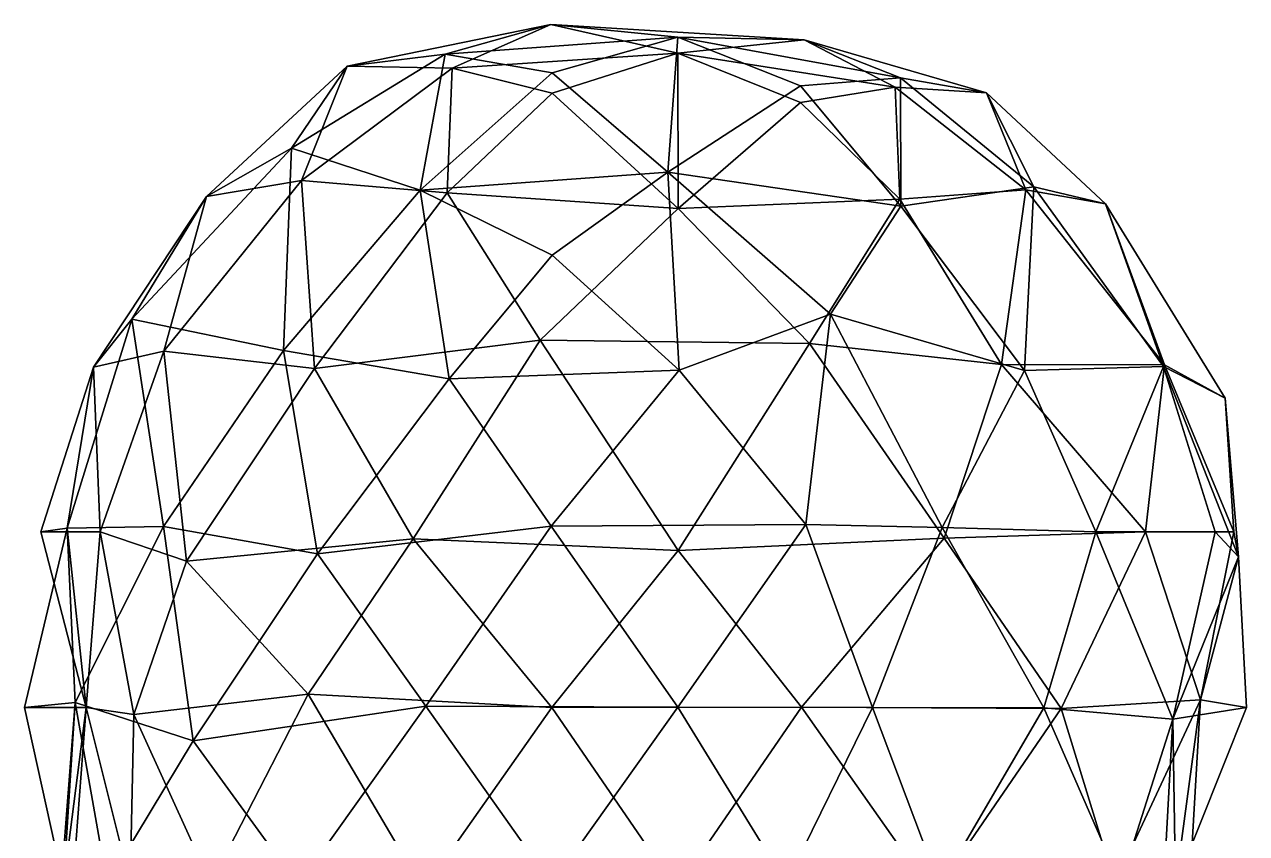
# Model space of a CAD drawing. Extents: x 290034 to 295698, y 4553723 to 4561693.
# Drawn here: x 294604.3 to 294728.1, y 4559838.5 to 4559920.5 of the extents above; entities that cross this region are included whole.
import ezdxf

# ---------------------------------------------------------------- set-up
doc = ezdxf.new("R2010")
doc.units = 0
doc.layers.add('Au_ppm_Pref_-_0_2', color=7, linetype='CONTINUOUS')

msp = doc.modelspace()

# ---------------------------------------------------------------- linework, layer by layer
at = {"layer": 'Au_ppm_Pref_-_0_2'}
for points in [[(294647.63, 4559916.05, 1751.11), (294636.97, 4559916.27, 1746.16), (294657.63, 4559920.48, 1746.21)], [(294657.63, 4559920.48, 1746.21), (294636.97, 4559916.27, 1746.16), (294646.91, 4559917.48, 1741.07)], [(294646.91, 4559917.48, 1741.07), (294670.48, 4559919.2, 1740.51), (294657.63, 4559920.48, 1746.21)], [(294670.5, 4559917.56, 1751.73), (294647.63, 4559916.05, 1751.11), (294657.63, 4559920.48, 1746.21)], [(294657.63, 4559920.48, 1746.21), (294683.28, 4559918.93, 1746.23), (294670.5, 4559917.56, 1751.73)], [(294657.63, 4559920.48, 1746.21), (294670.48, 4559919.2, 1740.51), (294683.28, 4559918.93, 1746.23)], [(294670.48, 4559919.2, 1740.51), (294646.91, 4559917.48, 1741.07), (294657.74, 4559915.59, 1736.6)], [(294657.74, 4559915.59, 1736.6), (294669.46, 4559905.51, 1734.19), (294670.48, 4559919.2, 1740.51)], [(294670.48, 4559919.2, 1740.51), (294669.46, 4559905.51, 1734.19), (294682.93, 4559914.25, 1737.05)], [(294670.48, 4559919.2, 1740.51), (294693.05, 4559915.07, 1741.54), (294683.28, 4559918.93, 1746.23)], [(294693.05, 4559915.07, 1741.54), (294670.48, 4559919.2, 1740.51), (294682.93, 4559914.25, 1737.05)], [(294692.51, 4559914.14, 1750.73), (294670.5, 4559917.56, 1751.73), (294683.28, 4559918.93, 1746.23)], [(294683.28, 4559918.93, 1746.23), (294701.78, 4559913.56, 1746.16), (294692.51, 4559914.14, 1750.73)], [(294701.78, 4559913.56, 1746.16), (294683.28, 4559918.93, 1746.23), (294693.05, 4559915.07, 1741.54)], [(294644.38, 4559903.68, 1734.71), (294646.91, 4559917.48, 1741.07), (294631.32, 4559907.95, 1740.05)], [(294636.97, 4559916.27, 1746.16), (294631.32, 4559907.95, 1740.05), (294646.91, 4559917.48, 1741.07)], [(294644.38, 4559903.68, 1734.71), (294657.74, 4559915.59, 1736.6), (294646.91, 4559917.48, 1741.07)], [(294647.63, 4559916.05, 1751.11), (294670.5, 4559917.56, 1751.73), (294657.74, 4559913.53, 1755.03)], [(294670.5, 4559917.56, 1751.73), (294670.53, 4559901.83, 1757.48), (294657.74, 4559913.53, 1755.03)], [(294670.53, 4559901.83, 1757.48), (294670.5, 4559917.56, 1751.73), (294682.93, 4559912.58, 1754.72)], [(294670.5, 4559917.56, 1751.73), (294692.51, 4559914.14, 1750.73), (294682.93, 4559912.58, 1754.72)], [(294636.97, 4559916.27, 1746.16), (294632.35, 4559904.67, 1752.21), (294622.71, 4559903.06, 1745.06)], [(294622.71, 4559903.06, 1745.06), (294631.32, 4559907.95, 1740.05), (294636.97, 4559916.27, 1746.16)], [(294647.63, 4559916.05, 1751.11), (294632.35, 4559904.67, 1752.21), (294636.97, 4559916.27, 1746.16)], [(294647.1, 4559903.41, 1756.67), (294632.35, 4559904.67, 1752.21), (294647.63, 4559916.05, 1751.11)], [(294644.38, 4559903.68, 1734.71), (294669.46, 4559905.51, 1734.19), (294657.74, 4559915.59, 1736.6)], [(294647.1, 4559903.41, 1756.67), (294647.63, 4559916.05, 1751.11), (294657.74, 4559913.53, 1755.03)], [(294682.93, 4559914.25, 1737.05), (294669.46, 4559905.51, 1734.19), (294693.09, 4559902.07, 1735.13)], [(294693.09, 4559902.07, 1735.13), (294693.05, 4559915.07, 1741.54), (294682.93, 4559914.25, 1737.05)], [(294692.51, 4559914.14, 1750.73), (294692.98, 4559902.79, 1756.19), (294682.93, 4559912.58, 1754.72)], [(294692.51, 4559914.14, 1750.73), (294705.77, 4559903.72, 1751.61), (294692.98, 4559902.79, 1756.19)], [(294705.77, 4559903.72, 1751.61), (294692.51, 4559914.14, 1750.73), (294701.78, 4559913.56, 1746.16)], [(294701.78, 4559913.56, 1746.16), (294693.05, 4559915.07, 1741.54), (294706.58, 4559904.03, 1740.6)], [(294693.09, 4559902.07, 1735.13), (294706.58, 4559904.03, 1740.6), (294693.05, 4559915.07, 1741.54)], [(294647.1, 4559903.41, 1756.67), (294657.74, 4559913.53, 1755.03), (294670.53, 4559901.83, 1757.48)], [(294705.77, 4559903.72, 1751.61), (294701.78, 4559913.56, 1746.16), (294713.84, 4559902.3, 1746.16)], [(294713.84, 4559902.3, 1746.16), (294701.78, 4559913.56, 1746.16), (294706.58, 4559904.03, 1740.6)], [(294670.53, 4559901.83, 1757.48), (294682.93, 4559912.58, 1754.72), (294692.98, 4559902.79, 1756.19)], [(294622.71, 4559903.06, 1745.06), (294615.16, 4559890.62, 1738.92), (294631.32, 4559907.95, 1740.05)], [(294615.16, 4559890.62, 1738.92), (294630.53, 4559887.46, 1732.89), (294631.32, 4559907.95, 1740.05)], [(294631.32, 4559907.95, 1740.05), (294630.53, 4559887.46, 1732.89), (294644.38, 4559903.68, 1734.71)], [(294644.38, 4559903.68, 1734.71), (294657.74, 4559897.1, 1730.88), (294669.46, 4559905.51, 1734.19)], [(294657.74, 4559897.1, 1730.88), (294670.61, 4559885.46, 1730.36), (294669.46, 4559905.51, 1734.19)], [(294670.61, 4559885.46, 1730.36), (294685.96, 4559891.13, 1731.45), (294669.46, 4559905.51, 1734.19)], [(294685.96, 4559891.13, 1731.45), (294693.09, 4559902.07, 1735.13), (294669.46, 4559905.51, 1734.19)], [(294633.66, 4559885.63, 1757.37), (294618.4, 4559887.37, 1752.04), (294632.35, 4559904.67, 1752.21)], [(294618.4, 4559887.37, 1752.04), (294622.71, 4559903.06, 1745.06), (294632.35, 4559904.67, 1752.21)], [(294647.1, 4559903.41, 1756.67), (294633.66, 4559885.63, 1757.37), (294632.35, 4559904.67, 1752.21)], [(294622.71, 4559903.06, 1745.06), (294618.4, 4559887.37, 1752.04), (294611.26, 4559885.77, 1745.31)], [(294611.26, 4559885.77, 1745.31), (294615.16, 4559890.62, 1738.92), (294622.71, 4559903.06, 1745.06)], [(294644.38, 4559903.68, 1734.71), (294630.53, 4559887.46, 1732.89), (294647.31, 4559884.59, 1730.14)], [(294647.1, 4559903.41, 1756.67), (294656.52, 4559888.49, 1759.53), (294633.66, 4559885.63, 1757.37)], [(294647.31, 4559884.59, 1730.14), (294657.74, 4559897.1, 1730.88), (294644.38, 4559903.68, 1734.71)], [(294670.53, 4559901.83, 1757.48), (294656.52, 4559888.49, 1759.53), (294647.1, 4559903.41, 1756.67)], [(294703.31, 4559886.04, 1757.46), (294692.98, 4559902.79, 1756.19), (294705.77, 4559903.72, 1751.61)], [(294705.63, 4559885.43, 1734.61), (294706.58, 4559904.03, 1740.6), (294693.09, 4559902.07, 1735.13)], [(294703.31, 4559886.04, 1757.46), (294705.77, 4559903.72, 1751.61), (294719.82, 4559885.99, 1751.77)], [(294705.63, 4559885.43, 1734.61), (294719.72, 4559885.83, 1740.63), (294706.58, 4559904.03, 1740.6)], [(294719.82, 4559885.99, 1751.77), (294705.77, 4559903.72, 1751.61), (294713.84, 4559902.3, 1746.16)], [(294713.84, 4559902.3, 1746.16), (294706.58, 4559904.03, 1740.6), (294719.72, 4559885.83, 1740.63)], [(294683.83, 4559888.17, 1759.28), (294656.52, 4559888.49, 1759.53), (294670.53, 4559901.83, 1757.48)], [(294692.98, 4559902.79, 1756.19), (294683.83, 4559888.17, 1759.28), (294670.53, 4559901.83, 1757.48)], [(294703.31, 4559886.04, 1757.46), (294683.83, 4559888.17, 1759.28), (294692.98, 4559902.79, 1756.19)], [(294705.63, 4559885.43, 1734.61), (294693.09, 4559902.07, 1735.13), (294685.96, 4559891.13, 1731.45)], [(294719.82, 4559885.99, 1751.77), (294713.84, 4559902.3, 1746.16), (294725.97, 4559882.62, 1746.16)], [(294725.97, 4559882.62, 1746.16), (294713.84, 4559902.3, 1746.16), (294719.72, 4559885.83, 1740.63)], [(294647.31, 4559884.59, 1730.14), (294670.61, 4559885.46, 1730.36), (294657.74, 4559897.1, 1730.88)], [(294611.26, 4559885.77, 1745.31), (294608.59, 4559869.45, 1740.03), (294615.16, 4559890.62, 1738.92)], [(294618.37, 4559869.61, 1732.85), (294615.16, 4559890.62, 1738.92), (294608.59, 4559869.45, 1740.03)], [(294615.16, 4559890.62, 1738.92), (294618.37, 4559869.61, 1732.85), (294630.53, 4559887.46, 1732.89)], [(294683.47, 4559869.83, 1730.68), (294685.96, 4559891.13, 1731.45), (294670.61, 4559885.46, 1730.36)], [(294683.47, 4559869.83, 1730.68), (294697.29, 4559869.53, 1731.63), (294685.96, 4559891.13, 1731.45)], [(294685.96, 4559891.13, 1731.45), (294697.29, 4559869.53, 1731.63), (294705.63, 4559885.43, 1734.61)], [(294656.52, 4559888.49, 1759.53), (294643.65, 4559868.37, 1759.18), (294633.66, 4559885.63, 1757.37)], [(294670.53, 4559867.17, 1759.16), (294643.65, 4559868.37, 1759.18), (294656.52, 4559888.49, 1759.53)], [(294670.53, 4559867.17, 1759.16), (294656.52, 4559888.49, 1759.53), (294683.83, 4559888.17, 1759.28)], [(294670.53, 4559867.17, 1759.16), (294683.83, 4559888.17, 1759.28), (294697.47, 4559868.44, 1758.68)], [(294703.31, 4559886.04, 1757.46), (294697.47, 4559868.44, 1758.68), (294683.83, 4559888.17, 1759.28)], [(294611.93, 4559869.09, 1751.25), (294611.26, 4559885.77, 1745.31), (294618.4, 4559887.37, 1752.04)], [(294611.93, 4559869.09, 1751.25), (294618.4, 4559887.37, 1752.04), (294620.7, 4559866.1, 1756.68)], [(294633.98, 4559866.85, 1729.77), (294630.53, 4559887.46, 1732.89), (294618.37, 4559869.61, 1732.85)], [(294620.7, 4559866.1, 1756.68), (294618.4, 4559887.37, 1752.04), (294633.66, 4559885.63, 1757.37)], [(294633.98, 4559866.85, 1729.77), (294647.31, 4559884.59, 1730.14), (294630.53, 4559887.46, 1732.89)], [(294611.93, 4559869.09, 1751.25), (294605.93, 4559869.09, 1746.16), (294611.26, 4559885.77, 1745.31)], [(294611.26, 4559885.77, 1745.31), (294605.93, 4559869.09, 1746.16), (294608.59, 4559869.45, 1740.03)], [(294633.66, 4559885.63, 1757.37), (294643.65, 4559868.37, 1759.18), (294620.7, 4559866.1, 1756.68)], [(294717.88, 4559869.09, 1756.7), (294697.47, 4559868.44, 1758.68), (294703.31, 4559886.04, 1757.46)], [(294719.82, 4559885.99, 1751.77), (294717.88, 4559869.09, 1756.7), (294703.31, 4559886.04, 1757.46)], [(294712.84, 4559869.09, 1735.15), (294719.72, 4559885.83, 1740.63), (294705.63, 4559885.43, 1734.61)], [(294712.84, 4559869.09, 1735.15), (294724.94, 4559869.09, 1740.22), (294719.72, 4559885.83, 1740.63)], [(294719.82, 4559885.99, 1751.77), (294726.85, 4559869.09, 1750.72), (294717.88, 4559869.09, 1756.7)], [(294725.97, 4559882.62, 1746.16), (294719.72, 4559885.83, 1740.63), (294727.33, 4559866.53, 1745.29)], [(294724.94, 4559869.09, 1740.22), (294727.33, 4559866.53, 1745.29), (294719.72, 4559885.83, 1740.63)], [(294726.85, 4559869.09, 1750.72), (294719.82, 4559885.99, 1751.77), (294725.97, 4559882.62, 1746.16)], [(294657.66, 4559869.66, 1729.92), (294647.31, 4559884.59, 1730.14), (294633.98, 4559866.85, 1729.77)], [(294657.66, 4559869.66, 1729.92), (294670.61, 4559885.46, 1730.36), (294647.31, 4559884.59, 1730.14)], [(294657.66, 4559869.66, 1729.92), (294683.47, 4559869.83, 1730.68), (294670.61, 4559885.46, 1730.36)], [(294712.84, 4559869.09, 1735.15), (294705.63, 4559885.43, 1734.61), (294697.29, 4559869.53, 1731.63)], [(294726.85, 4559869.09, 1750.72), (294725.97, 4559882.62, 1746.16), (294727.33, 4559866.53, 1745.29)], [(294608.59, 4559869.45, 1740.03), (294609.39, 4559851.79, 1734.37), (294618.37, 4559869.61, 1732.85)], [(294609.39, 4559851.79, 1734.37), (294621.37, 4559847.9, 1730.14), (294618.37, 4559869.61, 1732.85)], [(294621.37, 4559847.9, 1730.14), (294633.98, 4559866.85, 1729.77), (294618.37, 4559869.61, 1732.85)], [(294657.66, 4559869.66, 1729.92), (294633.98, 4559866.85, 1729.77), (294644.93, 4559851.4, 1729.8)], [(294657.66, 4559869.66, 1729.92), (294644.93, 4559851.4, 1729.8), (294670.49, 4559851.31, 1730.32)], [(294670.49, 4559851.31, 1730.32), (294683.47, 4559869.83, 1730.68), (294657.66, 4559869.66, 1729.92)], [(294670.49, 4559851.31, 1730.32), (294690.22, 4559851.27, 1730.85), (294683.47, 4559869.83, 1730.68)], [(294683.47, 4559869.83, 1730.68), (294690.22, 4559851.27, 1730.85), (294697.29, 4559869.53, 1731.63)], [(294697.29, 4559869.53, 1731.63), (294690.22, 4559851.27, 1730.85), (294707.57, 4559851.26, 1734.37)], [(294707.57, 4559851.26, 1734.37), (294712.84, 4559869.09, 1735.15), (294697.29, 4559869.53, 1731.63)], [(294610.52, 4559851.29, 1745.79), (294604.26, 4559851.27, 1740.22), (294608.59, 4559869.45, 1740.03)], [(294608.59, 4559869.45, 1740.03), (294604.26, 4559851.27, 1740.22), (294609.39, 4559851.79, 1734.37)], [(294605.93, 4559869.09, 1746.16), (294610.52, 4559851.29, 1745.79), (294608.59, 4559869.45, 1740.03)], [(294611.93, 4559869.09, 1751.25), (294610.52, 4559851.29, 1745.79), (294605.93, 4559869.09, 1746.16)], [(294611.93, 4559869.09, 1751.25), (294615.34, 4559850.56, 1752.44), (294610.52, 4559851.29, 1745.79)], [(294620.7, 4559866.1, 1756.68), (294615.34, 4559850.56, 1752.44), (294611.93, 4559869.09, 1751.25)], [(294620.7, 4559866.1, 1756.68), (294643.65, 4559868.37, 1759.18), (294633.03, 4559852.63, 1757.59)], [(294643.65, 4559868.37, 1759.18), (294657.7, 4559851.29, 1757.35), (294633.03, 4559852.63, 1757.59)], [(294670.53, 4559867.17, 1759.16), (294657.7, 4559851.29, 1757.35), (294643.65, 4559868.37, 1759.18)], [(294697.47, 4559868.44, 1758.68), (294683.02, 4559851.32, 1757.55), (294670.53, 4559867.17, 1759.16)], [(294683.02, 4559851.32, 1757.55), (294697.47, 4559868.44, 1758.68), (294709.33, 4559851.17, 1756.82)], [(294709.33, 4559851.17, 1756.82), (294697.47, 4559868.44, 1758.68), (294717.88, 4559869.09, 1756.7)], [(294720.66, 4559850.1, 1740.67), (294712.84, 4559869.09, 1735.15), (294707.57, 4559851.26, 1734.37)], [(294709.33, 4559851.17, 1756.82), (294717.88, 4559869.09, 1756.7), (294723.46, 4559852.05, 1752.65)], [(294720.66, 4559850.1, 1740.67), (294724.94, 4559869.09, 1740.22), (294712.84, 4559869.09, 1735.15)], [(294726.85, 4559869.09, 1750.72), (294723.46, 4559852.05, 1752.65), (294717.88, 4559869.09, 1756.7)], [(294720.66, 4559850.1, 1740.67), (294727.33, 4559866.53, 1745.29), (294724.94, 4559869.09, 1740.22)], [(294727.33, 4559866.53, 1745.29), (294723.46, 4559852.05, 1752.65), (294726.85, 4559869.09, 1750.72)], [(294683.02, 4559851.32, 1757.55), (294657.7, 4559851.29, 1757.35), (294670.53, 4559867.17, 1759.16)], [(294633.03, 4559852.63, 1757.59), (294615.34, 4559850.56, 1752.44), (294620.7, 4559866.1, 1756.68)], [(294644.93, 4559851.4, 1729.8), (294633.98, 4559866.85, 1729.77), (294621.37, 4559847.9, 1730.14)], [(294728.13, 4559851.27, 1746.16), (294727.33, 4559866.53, 1745.29), (294720.66, 4559850.1, 1740.67)], [(294723.46, 4559852.05, 1752.65), (294727.33, 4559866.53, 1745.29), (294728.13, 4559851.27, 1746.16)], [(294633.03, 4559852.63, 1757.59), (294623.15, 4559833.46, 1756.53), (294615.34, 4559850.56, 1752.44)], [(294644.71, 4559832.81, 1756.68), (294623.15, 4559833.46, 1756.53), (294633.03, 4559852.63, 1757.59)], [(294657.7, 4559851.29, 1757.35), (294644.71, 4559832.81, 1756.68), (294633.03, 4559852.63, 1757.59)], [(294604.26, 4559851.27, 1740.22), (294608.22, 4559833.33, 1740.14), (294609.39, 4559851.79, 1734.37)], [(294610.52, 4559851.29, 1745.79), (294608.22, 4559833.33, 1740.14), (294604.26, 4559851.27, 1740.22)], [(294607.99, 4559833.46, 1734.28), (294609.39, 4559851.79, 1734.37), (294608.22, 4559833.33, 1740.14)], [(294609.39, 4559851.79, 1734.37), (294607.99, 4559833.46, 1734.28), (294612.66, 4559833.46, 1730.85)], [(294610.52, 4559851.29, 1745.79), (294609.15, 4559833.46, 1746.16), (294608.22, 4559833.33, 1740.14)], [(294614.98, 4559833.46, 1750.71), (294609.15, 4559833.46, 1746.16), (294610.52, 4559851.29, 1745.79)], [(294621.37, 4559847.9, 1730.14), (294609.39, 4559851.79, 1734.37), (294612.66, 4559833.46, 1730.85)], [(294610.52, 4559851.29, 1745.79), (294615.34, 4559850.56, 1752.44), (294614.98, 4559833.46, 1750.71)], [(294644.93, 4559851.4, 1729.8), (294621.37, 4559847.9, 1730.14), (294632.01, 4559833.29, 1729.58)], [(294657.73, 4559833.39, 1729.88), (294644.93, 4559851.4, 1729.8), (294632.01, 4559833.29, 1729.58)], [(294670.35, 4559832.87, 1756.34), (294644.71, 4559832.81, 1756.68), (294657.7, 4559851.29, 1757.35)], [(294657.73, 4559833.39, 1729.88), (294670.49, 4559851.31, 1730.32), (294644.93, 4559851.4, 1729.8)], [(294670.35, 4559832.87, 1756.34), (294657.7, 4559851.29, 1757.35), (294683.02, 4559851.32, 1757.55)], [(294657.73, 4559833.39, 1729.88), (294681.47, 4559833.43, 1730.56), (294670.49, 4559851.31, 1730.32)], [(294670.35, 4559832.87, 1756.34), (294683.02, 4559851.32, 1757.55), (294696.41, 4559832.29, 1756.04)], [(294670.49, 4559851.31, 1730.32), (294681.47, 4559833.43, 1730.56), (294690.22, 4559851.27, 1730.85)], [(294681.47, 4559833.43, 1730.56), (294697.05, 4559833.16, 1732.28), (294690.22, 4559851.27, 1730.85)], [(294696.41, 4559832.29, 1756.04), (294683.02, 4559851.32, 1757.55), (294709.33, 4559851.17, 1756.82)], [(294690.22, 4559851.27, 1730.85), (294697.05, 4559833.16, 1732.28), (294707.57, 4559851.26, 1734.37)], [(294696.41, 4559832.29, 1756.04), (294709.33, 4559851.17, 1756.82), (294714.78, 4559833.46, 1755.24)], [(294707.57, 4559851.26, 1734.37), (294697.05, 4559833.16, 1732.28), (294715.37, 4559833.46, 1736.81)], [(294720.66, 4559850.1, 1740.67), (294707.57, 4559851.26, 1734.37), (294715.37, 4559833.46, 1736.81)], [(294723.46, 4559852.05, 1752.65), (294714.78, 4559833.46, 1755.24), (294709.33, 4559851.17, 1756.82)], [(294722.39, 4559833.46, 1752.1), (294714.78, 4559833.46, 1755.24), (294723.46, 4559852.05, 1752.65)], [(294720.66, 4559850.1, 1740.67), (294720.94, 4559833.25, 1746.16), (294728.13, 4559851.27, 1746.16)], [(294722.39, 4559833.46, 1752.1), (294723.46, 4559852.05, 1752.65), (294720.94, 4559833.25, 1746.16)], [(294720.94, 4559833.25, 1746.16), (294723.46, 4559852.05, 1752.65), (294728.13, 4559851.27, 1746.16)], [(294623.15, 4559833.46, 1756.53), (294614.98, 4559833.46, 1750.71), (294615.34, 4559850.56, 1752.44)], [(294719.74, 4559833.46, 1740.22), (294720.66, 4559850.1, 1740.67), (294715.37, 4559833.46, 1736.81)], [(294720.66, 4559850.1, 1740.67), (294719.74, 4559833.46, 1740.22), (294720.94, 4559833.25, 1746.16)], [(294632.01, 4559833.29, 1729.58), (294621.37, 4559847.9, 1730.14), (294612.66, 4559833.46, 1730.85)]]:
    msp.add_3dface(points, dxfattribs=at)

doc.saveas('drawing.dxf')
